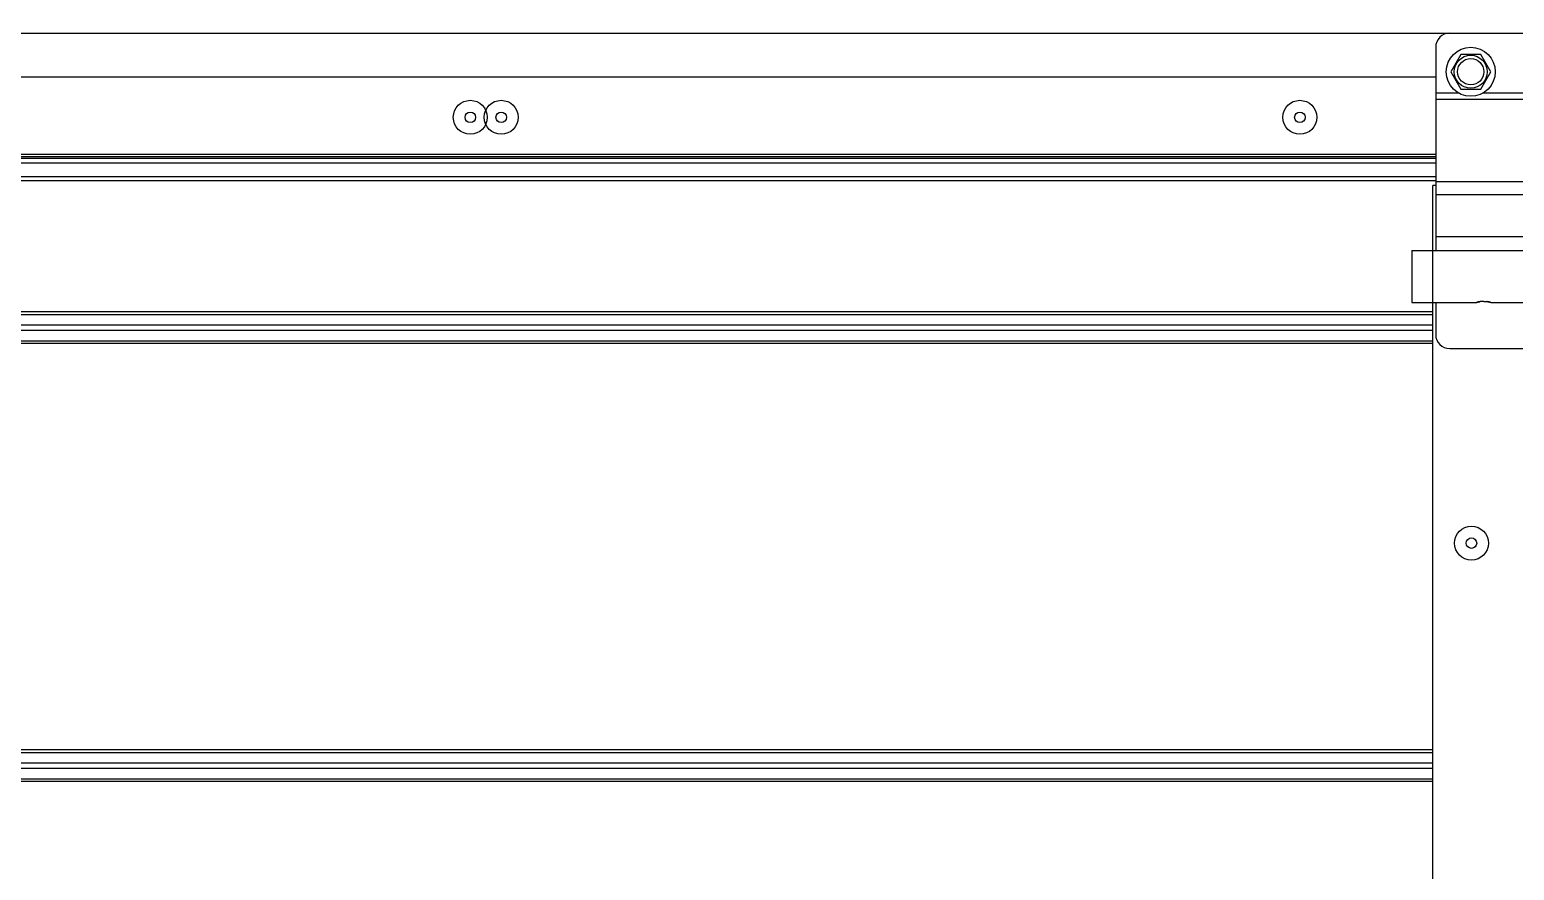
# Model space of a CAD drawing. Header units: millimetres. Extents: x 21899 to 38731, y -5425 to 3612.
# Drawn here: x 33722.3 to 34146.1, y -3046.8 to -2807 of the extents above; entities that cross this region are included whole.
import ezdxf

# ---------------------------------------------------------------- set-up
doc = ezdxf.new("R2010")
doc.units = ezdxf.units.MM

msp = doc.modelspace()

# ---------------------------------------------------------------- linework, layer by layer
at = {"color": 9, "linetype": 'Continuous'}
for p, q in [((31376.6, -2807.97), (34140.86, -2807.97)), ((31418.08, -2807.97), (34087.08, -2807.97)), ((34076.9, -2807.97), (34184.9, -2807.97)), ((34123.68, -2824.97), (34130.12, -2824.97)), ((34123.68, -2826.83), (34183.68, -2826.83)), ((34137.25, -2824.97), (34170.12, -2824.97)), ((34123.68, -2842.55), (31376.6, -2842.55)), ((34123.68, -2843.26), (31376.6, -2843.26)), ((31376.6, -2843.58), (34123.68, -2843.58)), ((34087.08, -2842.55), (31418.08, -2842.55)), ((34087.08, -2843.26), (31418.08, -2843.26)), ((31418.08, -2843.58), (34087.08, -2843.58)), ((34123.68, -2842.55), (34076.9, -2842.55)), ((34123.68, -2843.26), (34076.9, -2843.26)), ((34076.9, -2843.58), (34123.68, -2843.58)), ((31376.6, -2845), (34123.68, -2845)), ((31418.08, -2845), (34087.08, -2845)), ((34076.9, -2845), (34123.68, -2845)), ((31376.6, -2848.87), (34123.68, -2848.87)), ((31418.08, -2848.87), (34087.08, -2848.87)), ((34076.9, -2848.87), (34123.68, -2848.87)), ((34123.68, -2850.24), (34183.68, -2850.24)), ((34123.68, -2853.97), (34183.68, -2853.97)), ((34123.68, -2865.97), (34183.68, -2865.97)), ((34122.9, -2887.45), (31376.6, -2887.45)), ((31376.6, -2888.22), (34122.9, -2888.22)), ((34087.08, -2887.45), (31418.08, -2887.45)), ((31418.08, -2888.22), (34087.08, -2888.22)), ((34122.9, -2887.45), (34076.9, -2887.45)), ((34076.9, -2888.22), (34122.9, -2888.22)), ((31376.6, -2891.19), (34122.9, -2891.19)), ((31376.6, -2892.74), (34122.9, -2892.74)), ((31418.08, -2891.19), (34087.08, -2891.19)), ((31418.08, -2892.74), (34087.08, -2892.74)), ((34076.9, -2891.19), (34122.9, -2891.19)), ((34076.9, -2892.74), (34122.9, -2892.74)), ((31376.6, -2895.71), (34122.9, -2895.71)), ((34122.9, -2896.49), (31376.6, -2896.49)), ((31418.08, -2895.71), (34087.08, -2895.71)), ((34087.08, -2896.49), (31418.08, -2896.49)), ((34076.9, -2895.71), (34122.9, -2895.71)), ((34122.9, -2896.49), (34076.9, -2896.49)), ((34122.9, -3012.45), (31376.6, -3012.45)), ((31376.6, -3013.22), (34122.9, -3013.22)), ((34122.9, -3012.45), (34076.9, -3012.45)), ((34076.9, -3013.22), (34122.9, -3013.22)), ((31376.6, -3016.19), (34122.9, -3016.19)), ((34076.9, -3016.19), (34122.9, -3016.19)), ((31376.6, -3017.74), (34122.9, -3017.74)), ((31376.6, -3020.71), (34122.9, -3020.71)), ((34122.9, -3021.49), (31376.6, -3021.49)), ((34076.9, -3017.74), (34122.9, -3017.74)), ((34076.9, -3020.71), (34122.9, -3020.71)), ((34122.9, -3021.49), (34076.9, -3021.49))]:
    msp.add_line(p, q, dxfattribs=at)
at = {"color": 3, "linetype": 'Continuous'}
for p, q in [((34127.68, -2807.97), (34179.68, -2807.97)), ((34123.68, -2811.97), (34123.68, -2869.97)), ((34116.88, -2869.97), (34190.88, -2869.97)), ((34116.88, -2869.97), (34116.88, -2884.77)), ((34116.88, -2884.77), (34135.38, -2884.77)), ((34123.68, -2884.77), (34123.68, -2893.97)), ((34139.38, -2884.77), (34168.38, -2884.77)), ((34127.68, -2897.97), (34179.68, -2897.97))]:
    msp.add_line(p, q, dxfattribs=at)
at = {"color": 7, "linetype": 'Continuous'}
for p, q in [((34130.83, -2814.03), (34127.98, -2818.97)), ((34136.53, -2814.03), (34130.83, -2814.03)), ((34139.38, -2818.97), (34136.53, -2814.03)), ((34087.08, -2820.47), (32907.43, -2820.47)), ((34123.68, -2820.47), (32916.25, -2820.47)), ((34123.68, -2820.47), (34076.9, -2820.47)), ((34127.98, -2818.97), (34130.83, -2823.9)), ((34136.53, -2823.9), (34139.38, -2818.97)), ((34130.83, -2823.9), (34136.53, -2823.9)), ((31376.6, -2849.97), (34123.68, -2849.97)), ((31418.08, -2849.97), (34087.08, -2849.97)), ((34076.9, -2849.97), (34123.68, -2849.97)), ((34123.68, -2851.47), (34122.9, -2851.47)), ((34122.9, -2871.77), (34122.9, -2851.47)), ((34122.9, -3130.47), (34122.9, -2871.77))]:
    msp.add_line(p, q, dxfattribs=at)
for centre, radius in [((34133.68, -2818.97), 7), ((34133.68, -2818.97), 3.75), ((33848.08, -2831.97), 4.85), ((33848.08, -2831.97), 1.5), ((33856.9, -2831.97), 4.85), ((33856.9, -2831.97), 1.5), ((34084.9, -2831.97), 4.85), ((34084.9, -2831.97), 1.5), ((34133.9, -2953.47), 4.85), ((34133.9, -2953.47), 1.5)]:
    msp.add_circle(centre, radius, dxfattribs=at)
at = {"color": 9, "linetype": 'Continuous'}
msp.add_circle((34133.68, -2818.97), 4.7, dxfattribs=at)
at = {"color": 3, "linetype": 'Continuous'}
for centre, start, end in [((34127.68, -2811.97), 90, 180), ((34127.68, -2893.97), 180, 270)]:
    msp.add_arc(centre, 4, start, end, dxfattribs=at)
for points, knots in [([(34129.25, -5197.53), (34128.94, -5187.73), (34128, -5157.82), (34187.34, -5102.37), (34414.88, -5049.27), (34386.45, -4592.71), (34268.56, -4202.13), (34339.91, -3739.34), (34335.65, -3268.05), (34293.33, -2943.99), (34270.38, -2788.49)], [0, 0, 0, 0, 28.603639, 87.316373, 219.64008, 691.967745, 1092.856311, 1534.223988, 2043.788513, 2514.269853, 2514.269853, 2514.269853, 2514.269853]), ([(34124.25, -5197.69), (34124.1, -5193.02), (34123.95, -5188.26), (34124.21, -5179.75), (34124.5, -5176), (34125.36, -5170.99), (34125.63, -5169.69), (34126.21, -5167.32), (34126.51, -5166.25), (34127.18, -5164.13), (34127.55, -5163.08), (34128.73, -5159.98), (34129.65, -5157.97), (34133, -5151.53), (34135.9, -5147.32), (34142.45, -5139.42), (34146.11, -5135.72), (34153.9, -5128.78), (34158.04, -5125.54), (34165.67, -5120.07), (34169.12, -5117.77), (34176.08, -5113.4), (34179.61, -5111.32), (34190.24, -5105.39), (34197.44, -5101.82), (34216.29, -5093.08), (34227.95, -5088.3), (34250.54, -5078.81), (34261.45, -5074.1), (34275.53, -5066.84), (34279.34, -5064.74), (34285.87, -5060.82), (34288.65, -5059.03), (34294.06, -5055.32), (34296.7, -5053.38), (34304.39, -5047.38), (34309.24, -5043.1), (34323.89, -5028.53), (34332.67, -5017.22), (34347.91, -4992.36), (34354.36, -4978.8), (34365.17, -4949.79), (34369.53, -4934.34), (34379.35, -4887.95), (34382.5, -4855.15), (34383.97, -4787.02), (34382.29, -4751.69), (34375.82, -4681.11), (34371.04, -4645.85), (34364.2, -4603.39), (34362.78, -4594.93), (34359.88, -4578.2), (34358.39, -4569.93), (34353.86, -4545.35), (34350.73, -4529.29), (34341.22, -4481.94), (34334.69, -4451.46), (34319.37, -4378.26), (34310.89, -4336.23), (34302.56, -4281.98), (34300.86, -4269.81), (34298.08, -4247.04), (34296.94, -4236.46), (34295.26, -4217.86), (34294.64, -4209.87), (34293.61, -4193.82), (34293.2, -4185.76), (34292.26, -4161.51), (34292.02, -4145.23), (34292.27, -4096.08), (34293.73, -4062.93), (34300.04, -3968.14), (34306.71, -3905.92), (34314.36, -3827.38), (34315.91, -3811), (34318.39, -3783.02), (34319.36, -3771.4), (34321.18, -3748.2), (34322.01, -3736.62), (34324.32, -3701.9), (34325.59, -3678.8), (34328.6, -3609.64), (34329.58, -3563.7), (34329.64, -3426.23), (34325.87, -3335.06), (34312.19, -3152.79), (34302.29, -3061.7), (34283.1, -2911.89), (34274.85, -2853.17), (34266.2, -2794.45)], [0, 0, 0, 0, 13.614656, 13.614656, 24.237506, 24.237506, 27.949925, 27.949925, 31.063684, 31.063684, 34.177443, 34.177443, 40.404961, 40.404961, 54.673562, 54.673562, 68.942162, 68.942162, 83.210763, 83.210763, 94.643421, 94.643421, 106.076078, 106.076078, 128.941394, 128.941394, 165.933013, 165.933013, 202.924632, 202.924632, 217.211649, 217.211649, 228.325165, 228.325165, 239.438681, 239.438681, 261.665712, 261.665712, 310.591127, 310.591127, 359.516541, 359.516541, 408.441955, 408.441955, 499.721397, 499.721397, 591.000838, 591.000838, 682.28028, 682.28028, 705.283727, 705.283727, 728.287174, 728.287174, 774.294068, 774.294068, 866.307856, 866.307856, 999.972816, 999.972816, 1038.611318, 1038.611318, 1072.030725, 1072.030725, 1097.038945, 1097.038945, 1122.047166, 1122.047166, 1172.063606, 1172.063606, 1272.096487, 1272.096487, 1455.942037, 1455.942037, 1504.41999, 1504.41999, 1538.871883, 1538.871883, 1573.323775, 1573.323775, 1642.227561, 1642.227561, 1780.035131, 1780.035131, 2055.650273, 2055.650273, 2331.265414, 2331.265414, 2508.990496, 2508.990496, 2508.990496, 2508.990496])]:
    msp.add_open_spline(points, degree=3, knots=knots)
for points, start_tangent, end_tangent in [([(34135.47, -2884.75), (34135.38, -2884.77), (34135.4, -2884.76)], (-0.967488, -0.252916), (0.966761, 0.25568)), ([(34136.46, -2884.55), (34136.25, -2884.58), (34136.06, -2884.61), (34135.89, -2884.65), (34135.74, -2884.68), (34135.61, -2884.71), (34135.51, -2884.73), (34135.38, -2884.77), (34135.51, -2884.73), (34135.61, -2884.71), (34135.74, -2884.68), (34135.89, -2884.65), (34136.06, -2884.61), (34136.25, -2884.58)], (-0.991814, -0.127691), (0.987855, 0.155378)), ([(34135.47, -2884.75), (34135.38, -2884.77)], (-0.967488, -0.252916), (-0.269211, 0.963081)), ([(34135.38, -2884.77), (34135.4, -2884.76)], (-0.269295, 0.963058), (0.966761, 0.25568)), ([(34135.51, -2884.73), (34135.47, -2884.75)], (-0.968495, -0.249032), (-0.967488, -0.252916)), ([(34136.06, -2884.61), (34135.89, -2884.65), (34135.74, -2884.68)], (-0.983603, -0.180346), (-0.975441, -0.220261)), ([(34136.6, -2884.54), (34136.46, -2884.55)], (-0.994049, -0.108934), (-0.991814, -0.127691)), ([(34136.91, -2884.51), (34136.6, -2884.54)], (-0.997809, -0.06616), (-0.994049, -0.108934)), ([(34137.38, -2884.49), (34136.91, -2884.51)], (-1, 0.000125), (-0.997809, -0.06616)), ([(34137.38, -2884.49), (34137.86, -2884.51)], (1, 0.000114), (0.997809, -0.066161)), ([(34137.86, -2884.51), (34138.16, -2884.53)], (0.997809, -0.066161), (0.994276, -0.106842)), ([(34138.16, -2884.53), (34138.31, -2884.55), (34138.52, -2884.58), (34138.71, -2884.61), (34138.88, -2884.65), (34139.03, -2884.68), (34139.16, -2884.71), (34139.26, -2884.73), (34139.37, -2884.76), (34139.26, -2884.73), (34139.16, -2884.71), (34139.03, -2884.68), (34138.88, -2884.65), (34138.71, -2884.61), (34138.52, -2884.58), (34138.31, -2884.55)], (0.994276, -0.106842), (-0.991806, 0.127754)), ([(34138.5, -2884.58), (34138.31, -2884.55)], (-0.988177, 0.153317), (-0.991806, 0.127754)), ([(34138.71, -2884.61), (34138.88, -2884.65), (34139.03, -2884.68)], (0.9836, -0.180361), (0.975434, -0.220291)), ([(34139.26, -2884.73), (34139.37, -2884.76), (34139.26, -2884.73), (34139.22, -2884.72)], (0.968529, -0.248901), (-0.970087, 0.242758)), ([(34139.26, -2884.73), (34139.28, -2884.74)], (0.968529, -0.248901), (0.967848, -0.251535)), ([(34139.28, -2884.74), (34139.37, -2884.76)], (0.967848, -0.251535), (0.258533, 0.966003)), ([(34139.28, -2884.74), (34139.37, -2884.76)], (0.967848, -0.251535), (0.258533, 0.966003))]:
    msp.add_spline(points, degree=3, dxfattribs=dict(at, start_tangent=start_tangent, end_tangent=end_tangent))

doc.saveas('drawing.dxf')
